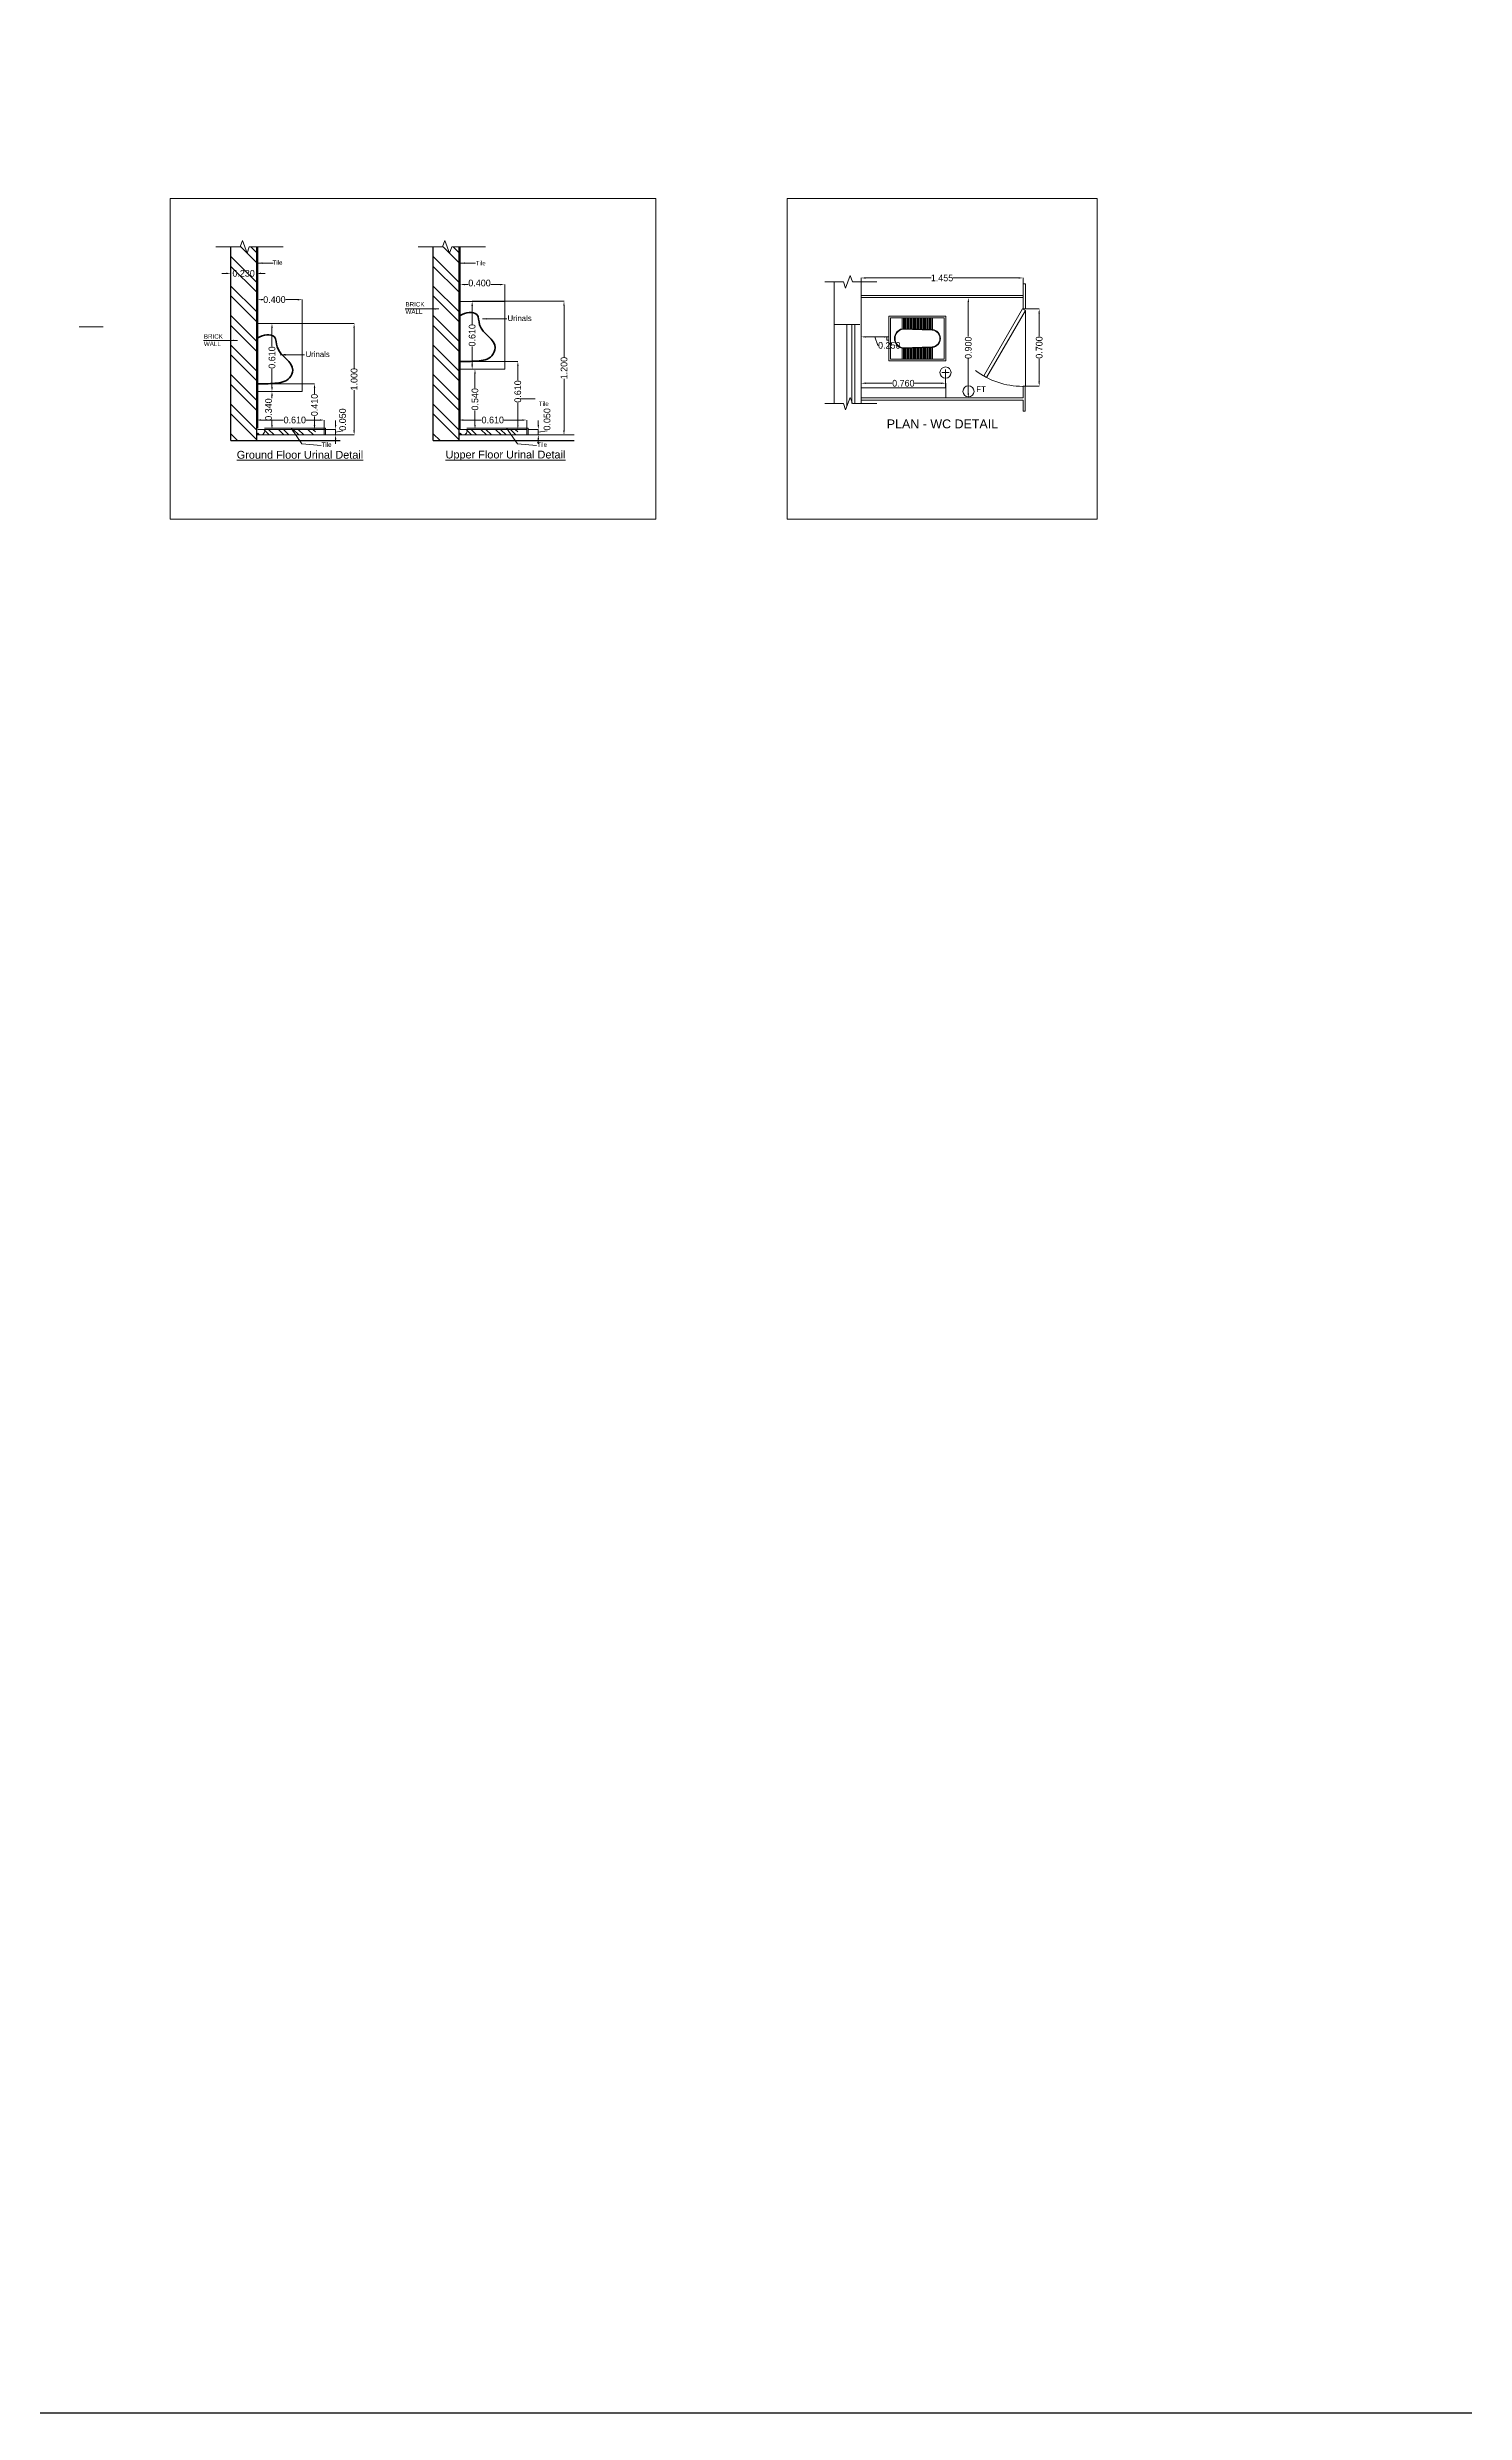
# Model space of a CAD drawing. Header units: millimetres. Extents: x 3614 to 12428, y -844 to 6844.
# Drawn here: x 5599.67 to 5612.4, y -804.29 to -783.04 of the extents above; entities that cross this region are included whole.
import ezdxf

# ---------------------------------------------------------------- set-up
doc = ezdxf.new("R2010")
doc.units = ezdxf.units.MM
doc.header["$LTSCALE"] = 40
doc.header["$MEASUREMENT"] = 0
doc.header["$PDMODE"] = 32
doc.header["$PDSIZE"] = 0.02
doc.linetypes.add('DASHED', pattern=[0.75, 0.5, -0.25])
doc.layers.get('0').update_dxf_attribs({"linetype": 'CONTINUOUS', "lineweight": 20})
doc.layers.get('Defpoints').update_dxf_attribs({"linetype": 'CONTINUOUS', "lineweight": 20})
for name, color, linetype, lineweight in [('Bore well', 160, 'CONTINUOUS', 35), ('Column Hatch', 253, 'CONTINUOUS', 13), ('CUBICAL TOILET', 160, 'CONTINUOUS', 15), ('Dim', 220, 'CONTINUOUS', 15), ('Door', 54, 'CONTINUOUS', 18), ('E1', 7, 'CONTINUOUS', 20), ('Fixture', 44, 'CONTINUOUS', 15), ('FLOOR FINISH', 10, 'CONTINUOUS', 15), ('Furniture', 13, 'CONTINUOUS', 15), ('Hatch', 42, 'CONTINUOUS', 15), ('Plaster', 141, 'CONTINUOUS', 5), ('slab', 7, 'CONTINUOUS', 30), ('TEXT', 7, 'CONTINUOUS', 20), ('Ventilator', 6, 'DASHED', 18), ('Wall', 7, 'CONTINUOUS', 30), ('Window-Wall', 7, 'CONTINUOUS', 18)]:
    doc.layers.add(name, color=color, linetype=linetype, lineweight=lineweight)
doc.styles.add('DIM', font='arial.ttf')
doc.styles.add('Tabrej', font='GOTHIC.TTF')
doc.dimstyles.new('Tabrej', dxfattribs={"dimtxt": 0.5, "dimasz": 0.45, "dimexe": 0.18, "dimexo": 0.0625, "dimgap": 0.09, "dimtad": 0, "dimdec": 3, "dimzin": 0, "dimdsep": 46, "dimtxsty": 'Tabrej', "dimcen": 0, "dimclrd": 256, "dimclre": 256, "dimclrt": 7, "dimaunit": 1, "dimadec": 3, "dimazin": 0, "dimtfac": 1, "dimtdec": 3, "dimtofl": 0, "dimtmove": 0, "dimatfit": 3, "dimfxl": 0, "dimtolj": 1, "dimtzin": 0, "dimlwd": -1, "dimlwe": -1, "dimarcsym": 0})

# ---------------------------------------------------------------- blocks, each defined once
blk = doc.blocks.new('*D239')
at = {"layer": 'Defpoints', "color": 0, "ltscale": 0.05, "transparency": 16777216}
for p in [(5601.545, -786.064), (5601.555, -786.474), (5602.065, -786.474)]:
    blk.add_point(p, dxfattribs=at)
at = {"layer": 'Dim', "ltscale": 0.05, "transparency": 16777216}
for p, q in [((5601.545, -786.064), (5602.065, -786.064)), ((5602.065, -786.104), (5602.065, -786.154)), ((5602.065, -786.434), (5602.065, -786.357)), ((5601.555, -786.474), (5602.065, -786.474))]:
    blk.add_line(p, q, dxfattribs=at)
for points in [[(5602.058, -786.104), (5602.072, -786.104), (5602.065, -786.064)], [(5602.058, -786.434), (5602.072, -786.434), (5602.065, -786.474)]]:
    blk.add_solid(points, dxfattribs=at)
at = {"layer": 'Dim', "color": 7, "ltscale": 0.05, "transparency": 16777216, "insert": (5602.065, -786.255), "char_height": 0.06, "attachment_point": 5, "rotation": 90, "style": 'Tabrej'}
blk.add_mtext('\\A1;0.410', dxfattribs=at)
blk = doc.blocks.new('*D240')
at = {"layer": 'Defpoints', "color": 0, "ltscale": 0.05, "transparency": 16777216}
for p in [(5601.543, -786.39), (5601.543, -786.474), (5602.153, -786.474)]:
    blk.add_point(p, dxfattribs=at)
at = {"layer": 'Dim', "ltscale": 0.05, "transparency": 16777216}
for p, q in [((5601.543, -786.474), (5601.543, -786.39)), ((5601.583, -786.39), (5601.787, -786.39)), ((5602.113, -786.39), (5601.99, -786.39)), ((5602.153, -786.474), (5602.153, -786.39))]:
    blk.add_line(p, q, dxfattribs=at)
for points in [[(5601.583, -786.384), (5601.583, -786.397), (5601.543, -786.39)], [(5602.113, -786.384), (5602.113, -786.397), (5602.153, -786.39)]]:
    blk.add_solid(points, dxfattribs=at)
at = {"layer": 'Dim', "color": 7, "ltscale": 0.05, "transparency": 16777216, "insert": (5601.888, -786.39), "char_height": 0.06, "attachment_point": 5, "style": 'Tabrej'}
blk.add_mtext('\\A1;0.610', dxfattribs=at)
blk = doc.blocks.new('*D241')
at = {"layer": 'Defpoints', "color": 0, "ltscale": 0.05, "transparency": 16777216}
for p in [(5601.855, -785.524), (5601.683, -786.134), (5601.855, -786.134)]:
    blk.add_point(p, dxfattribs=at)
at = {"layer": 'Dim', "ltscale": 0.05, "transparency": 16777216}
for p, q in [((5601.855, -785.524), (5601.683, -785.524)), ((5601.683, -785.564), (5601.683, -785.728)), ((5601.683, -786.094), (5601.683, -785.931)), ((5601.855, -786.134), (5601.683, -786.134))]:
    blk.add_line(p, q, dxfattribs=at)
for points in [[(5601.676, -785.564), (5601.69, -785.564), (5601.683, -785.524)], [(5601.676, -786.094), (5601.69, -786.094), (5601.683, -786.134)]]:
    blk.add_solid(points, dxfattribs=at)
at = {"layer": 'Dim', "color": 7, "ltscale": 0.05, "transparency": 16777216, "insert": (5601.683, -785.829), "char_height": 0.06, "attachment_point": 5, "rotation": 90, "style": 'Tabrej'}
blk.add_mtext('\\A1;0.610', dxfattribs=at)
blk = doc.blocks.new('*D242')
at = {"layer": 'Defpoints', "color": 0, "ltscale": 0.05, "transparency": 16777216}
for p in [(5601.555, -785.309), (5601.555, -785.524), (5601.955, -785.564)]:
    blk.add_point(p, dxfattribs=at)
at = {"layer": 'Dim', "ltscale": 0.05, "transparency": 16777216}
for p, q in [((5601.555, -785.524), (5601.555, -785.309)), ((5601.595, -785.309), (5601.604, -785.309)), ((5601.915, -785.309), (5601.807, -785.309)), ((5601.955, -785.564), (5601.955, -785.309))]:
    blk.add_line(p, q, dxfattribs=at)
for points in [[(5601.595, -785.303), (5601.595, -785.316), (5601.555, -785.309)], [(5601.915, -785.303), (5601.915, -785.316), (5601.955, -785.309)]]:
    blk.add_solid(points, dxfattribs=at)
at = {"layer": 'Dim', "color": 7, "ltscale": 0.05, "transparency": 16777216, "insert": (5601.705, -785.309), "char_height": 0.06, "attachment_point": 5, "style": 'Tabrej'}
blk.add_mtext('\\A1;0.400', dxfattribs=at)
blk = doc.blocks.new('*D243')
at = {"layer": 'Defpoints', "color": 0, "ltscale": 0.05, "transparency": 16777216}
for p in [(5601.683, -786.134), (5601.683, -786.474), (5601.683, -786.474)]:
    blk.add_point(p, dxfattribs=at)
at = {"layer": 'Dim', "ltscale": 0.05, "transparency": 16777216}
for p, q in [((5601.683, -786.174), (5601.683, -786.195)), ((5601.683, -786.434), (5601.683, -786.398))]:
    blk.add_line(p, q, dxfattribs=at)
for points in [[(5601.676, -786.174), (5601.69, -786.174), (5601.683, -786.134)], [(5601.676, -786.434), (5601.69, -786.434), (5601.683, -786.474)]]:
    blk.add_solid(points, dxfattribs=at)
at = {"layer": 'Dim', "color": 7, "ltscale": 0.05, "transparency": 16777216, "insert": (5601.652, -786.296), "char_height": 0.06, "attachment_point": 5, "rotation": 90, "style": 'Tabrej'}
blk.add_mtext('\\A1;0.340', dxfattribs=at)
blk = doc.blocks.new('*D244')
at = {"layer": 'Defpoints', "color": 0, "ltscale": 0.05, "transparency": 16777216}
for p in [(5601.955, -785.524), (5601.955, -786.524), (5602.421, -786.524)]:
    blk.add_point(p, dxfattribs=at)
at = {"layer": 'Dim', "ltscale": 0.05, "transparency": 16777216}
for p, q in [((5601.955, -785.524), (5602.421, -785.524)), ((5602.421, -785.564), (5602.421, -785.928)), ((5602.421, -786.484), (5602.421, -786.121)), ((5601.955, -786.524), (5602.421, -786.524))]:
    blk.add_line(p, q, dxfattribs=at)
for points in [[(5602.414, -785.564), (5602.427, -785.564), (5602.421, -785.524)], [(5602.414, -786.484), (5602.427, -786.484), (5602.421, -786.524)]]:
    blk.add_solid(points, dxfattribs=at)
at = {"layer": 'Dim', "color": 7, "ltscale": 0.05, "transparency": 16777216, "insert": (5602.421, -786.024), "char_height": 0.06, "attachment_point": 5, "rotation": 90, "style": 'Tabrej'}
blk.add_mtext('\\A1;1.000', dxfattribs=at)
blk = doc.blocks.new('*D245')
at = {"layer": 'Defpoints', "color": 0, "ltscale": 0.05, "transparency": 16777216}
for p in [(5602.153, -786.474), (5602.153, -786.524), (5602.254, -786.474)]:
    blk.add_point(p, dxfattribs=at)
at = {"layer": 'Dim', "ltscale": 0.05, "transparency": 16777216}
for p, q in [((5602.254, -786.434), (5602.254, -786.394)), ((5602.153, -786.474), (5602.254, -786.474)), ((5602.153, -786.524), (5602.254, -786.524)), ((5602.254, -786.524), (5602.254, -786.474)), ((5602.254, -786.499), (5602.318, -786.487)), ((5602.254, -786.564), (5602.254, -786.604))]:
    blk.add_line(p, q, dxfattribs=at)
for points in [[(5602.248, -786.434), (5602.261, -786.434), (5602.254, -786.474)], [(5602.248, -786.564), (5602.261, -786.564), (5602.254, -786.524)]]:
    blk.add_solid(points, dxfattribs=at)
at = {"layer": 'Dim', "color": 7, "ltscale": 0.05, "transparency": 16777216, "insert": (5602.318, -786.386), "char_height": 0.06, "attachment_point": 5, "rotation": 90, "style": 'Tabrej'}
blk.add_mtext('\\A1;0.050', dxfattribs=at)
blk = doc.blocks.new('*D246')
at = {"layer": 'Defpoints', "color": 0, "ltscale": 0.05, "transparency": 16777216}
for p in [(5601.313, -785.073), (5601.313, -785.073), (5601.543, -785.073)]:
    blk.add_point(p, dxfattribs=at)
at = {"layer": 'Dim', "ltscale": 0.05, "transparency": 16777216}
for p, q in [((5601.273, -785.073), (5601.233, -785.073)), ((5601.583, -785.073), (5601.623, -785.073))]:
    blk.add_line(p, q, dxfattribs=at)
for points in [[(5601.273, -785.067), (5601.273, -785.08), (5601.313, -785.073)], [(5601.583, -785.067), (5601.583, -785.08), (5601.543, -785.073)]]:
    blk.add_solid(points, dxfattribs=at)
at = {"layer": 'Dim', "color": 7, "ltscale": 0.05, "transparency": 16777216, "insert": (5601.428, -785.073), "char_height": 0.06, "attachment_point": 5, "style": 'Tabrej'}
blk.add_mtext('\\A1;0.230', dxfattribs=at)
blk = doc.blocks.new('*D247')
at = {"layer": 'Defpoints', "color": 0, "ltscale": 0.05, "transparency": 16777216}
for p in [(5603.373, -785.864), (5603.373, -786.474), (5603.891, -786.474)]:
    blk.add_point(p, dxfattribs=at)
at = {"layer": 'Dim', "ltscale": 0.05, "transparency": 16777216}
for p, q in [((5603.373, -785.864), (5603.891, -785.864)), ((5603.891, -785.904), (5603.891, -786.033)), ((5603.891, -786.434), (5603.891, -786.236)), ((5603.373, -786.474), (5603.891, -786.474))]:
    blk.add_line(p, q, dxfattribs=at)
for points in [[(5603.885, -785.904), (5603.898, -785.904), (5603.891, -785.864)], [(5603.885, -786.434), (5603.898, -786.434), (5603.891, -786.474)]]:
    blk.add_solid(points, dxfattribs=at)
at = {"layer": 'Dim', "color": 7, "ltscale": 0.05, "transparency": 16777216, "insert": (5603.891, -786.134), "char_height": 0.06, "attachment_point": 5, "rotation": 90, "style": 'Tabrej'}
blk.add_mtext('\\A1;0.610', dxfattribs=at)
blk = doc.blocks.new('*D248')
at = {"layer": 'Defpoints', "color": 0, "ltscale": 0.05, "transparency": 16777216}
for p in [(5603.673, -785.324), (5603.973, -786.524), (5604.306, -786.524)]:
    blk.add_point(p, dxfattribs=at)
at = {"layer": 'Dim', "ltscale": 0.05, "transparency": 16777216}
for p, q in [((5603.673, -785.324), (5604.306, -785.324)), ((5604.306, -785.364), (5604.306, -785.828)), ((5604.306, -786.484), (5604.306, -786.021)), ((5603.973, -786.524), (5604.306, -786.524))]:
    blk.add_line(p, q, dxfattribs=at)
for points in [[(5604.299, -785.364), (5604.312, -785.364), (5604.306, -785.324)], [(5604.299, -786.484), (5604.312, -786.484), (5604.306, -786.524)]]:
    blk.add_solid(points, dxfattribs=at)
at = {"layer": 'Dim', "color": 7, "ltscale": 0.05, "transparency": 16777216, "insert": (5604.306, -785.924), "char_height": 0.06, "attachment_point": 5, "rotation": 90, "style": 'Tabrej'}
blk.add_mtext('\\A1;1.200', dxfattribs=at)
blk = doc.blocks.new('*D249')
at = {"layer": 'Defpoints', "color": 0, "ltscale": 0.05, "transparency": 16777216}
for p in [(5603.361, -786.39), (5603.361, -786.474), (5603.971, -786.474)]:
    blk.add_point(p, dxfattribs=at)
at = {"layer": 'Dim', "ltscale": 0.05, "transparency": 16777216}
for p, q in [((5603.361, -786.474), (5603.361, -786.39)), ((5603.401, -786.39), (5603.565, -786.39)), ((5603.931, -786.39), (5603.768, -786.39)), ((5603.971, -786.474), (5603.971, -786.39))]:
    blk.add_line(p, q, dxfattribs=at)
for points in [[(5603.401, -786.384), (5603.401, -786.397), (5603.361, -786.39)], [(5603.931, -786.384), (5603.931, -786.397), (5603.971, -786.39)]]:
    blk.add_solid(points, dxfattribs=at)
at = {"layer": 'Dim', "color": 7, "ltscale": 0.05, "transparency": 16777216, "insert": (5603.666, -786.39), "char_height": 0.06, "attachment_point": 5, "style": 'Tabrej'}
blk.add_mtext('\\A1;0.610', dxfattribs=at)
blk = doc.blocks.new('*D250')
at = {"layer": 'Defpoints', "color": 0, "ltscale": 0.05, "transparency": 16777216}
for p in [(5603.506, -785.934), (5603.495, -786.474), (5603.506, -786.474)]:
    blk.add_point(p, dxfattribs=at)
at = {"layer": 'Dim', "ltscale": 0.05, "transparency": 16777216}
for p, q in [((5603.506, -785.974), (5603.506, -786.103)), ((5603.506, -786.434), (5603.506, -786.306)), ((5603.495, -786.474), (5603.506, -786.474))]:
    blk.add_line(p, q, dxfattribs=at)
for points in [[(5603.5, -785.974), (5603.513, -785.974), (5603.506, -785.934)], [(5603.5, -786.434), (5603.513, -786.434), (5603.506, -786.474)]]:
    blk.add_solid(points, dxfattribs=at)
at = {"layer": 'Dim', "color": 7, "ltscale": 0.05, "transparency": 16777216, "insert": (5603.506, -786.204), "char_height": 0.06, "attachment_point": 5, "rotation": 90, "style": 'Tabrej'}
blk.add_mtext('\\A1;0.540', dxfattribs=at)
blk = doc.blocks.new('*D251')
at = {"layer": 'Defpoints', "color": 0, "ltscale": 0.05, "transparency": 16777216}
for p in [(5603.373, -785.173), (5603.373, -785.274), (5603.773, -785.324)]:
    blk.add_point(p, dxfattribs=at)
at = {"layer": 'Dim', "ltscale": 0.05, "transparency": 16777216}
for p, q in [((5603.373, -785.274), (5603.373, -785.173)), ((5603.413, -785.173), (5603.445, -785.173)), ((5603.733, -785.173), (5603.648, -785.173)), ((5603.773, -785.324), (5603.773, -785.173))]:
    blk.add_line(p, q, dxfattribs=at)
for points in [[(5603.413, -785.167), (5603.413, -785.18), (5603.373, -785.173)], [(5603.733, -785.167), (5603.733, -785.18), (5603.773, -785.173)]]:
    blk.add_solid(points, dxfattribs=at)
at = {"layer": 'Dim', "color": 7, "ltscale": 0.05, "transparency": 16777216, "insert": (5603.547, -785.16), "char_height": 0.06, "attachment_point": 5, "style": 'Tabrej'}
blk.add_mtext('\\A1;0.400', dxfattribs=at)
blk = doc.blocks.new('*D252')
at = {"layer": 'Defpoints', "color": 0, "ltscale": 0.05, "transparency": 16777216}
for p in [(5603.481, -785.324), (5603.773, -785.324), (5603.773, -785.934)]:
    blk.add_point(p, dxfattribs=at)
at = {"layer": 'Dim', "ltscale": 0.05, "transparency": 16777216}
for p, q in [((5603.773, -785.324), (5603.481, -785.324)), ((5603.481, -785.364), (5603.481, -785.528)), ((5603.481, -785.894), (5603.481, -785.731)), ((5603.773, -785.934), (5603.481, -785.934))]:
    blk.add_line(p, q, dxfattribs=at)
for points in [[(5603.474, -785.364), (5603.488, -785.364), (5603.481, -785.324)], [(5603.474, -785.894), (5603.488, -785.894), (5603.481, -785.934)]]:
    blk.add_solid(points, dxfattribs=at)
at = {"layer": 'Dim', "color": 7, "ltscale": 0.05, "transparency": 16777216, "insert": (5603.481, -785.629), "char_height": 0.06, "attachment_point": 5, "rotation": 90, "style": 'Tabrej'}
blk.add_mtext('\\A1;0.610', dxfattribs=at)
blk = doc.blocks.new('*D253')
at = {"layer": 'Defpoints', "color": 0, "ltscale": 0.05, "transparency": 16777216}
for p in [(5603.991, -786.474), (5603.991, -786.524), (5604.075, -786.474)]:
    blk.add_point(p, dxfattribs=at)
at = {"layer": 'Dim', "ltscale": 0.05, "transparency": 16777216}
for p, q in [((5604.075, -786.434), (5604.075, -786.394)), ((5603.991, -786.474), (5604.075, -786.474)), ((5603.991, -786.524), (5604.075, -786.524)), ((5604.075, -786.524), (5604.075, -786.474)), ((5604.075, -786.499), (5604.154, -786.486)), ((5604.075, -786.564), (5604.075, -786.604))]:
    blk.add_line(p, q, dxfattribs=at)
for points in [[(5604.068, -786.434), (5604.082, -786.434), (5604.075, -786.474)], [(5604.068, -786.564), (5604.082, -786.564), (5604.075, -786.524)]]:
    blk.add_solid(points, dxfattribs=at)
at = {"layer": 'Dim', "color": 7, "ltscale": 0.05, "transparency": 16777216, "insert": (5604.154, -786.384), "char_height": 0.06, "attachment_point": 5, "rotation": 90, "style": 'Tabrej'}
blk.add_mtext('\\A1;0.050', dxfattribs=at)
blk = doc.blocks.new('RSA CL6')
for p, q in [((5.51, 3.48), (5.51, 7.28)), ((5.91, 3.47), (5.91, 7.28)), ((6.3, 3.46), (6.3, 7.28)), ((6.69, 3.45), (6.69, 7.28)), ((7.09, 3.44), (7.09, 7.28)), ((7.48, 3.43), (7.48, 7.28)), ((7.87, 3.42), (7.87, 7.28)), ((8.27, 3.41), (8.27, 7.28)), ((8.66, 3.4), (8.66, 7.28)), ((9.06, 3.39), (9.06, 7.28)), ((9.45, 3.38), (9.45, 7.28)), ((9.84, 3.37), (9.84, 7.28)), ((10.24, 3.36), (10.24, 7.28)), ((10.63, 3.35), (10.63, 7.28)), ((11.02, 3.34), (11.02, 7.28)), ((11.42, 3.33), (11.42, 7.28)), ((11.81, 3.32), (11.81, 7.28)), ((12.2, 3.31), (12.2, 7.28)), ((12.6, 3.31), (12.6, 7.28)), ((12.99, 3.3), (12.99, 7.28)), ((13.39, 3.29), (13.39, 7.28)), ((13.78, 3.28), (13.78, 7.28)), ((14.17, 3.27), (14.17, 7.28)), ((14.57, 3.26), (14.57, 7.28)), ((14.96, 3.25), (14.96, 7.28)), ((15.35, 3.24), (15.35, 7.28)), ((15.75, 3.23), (15.75, 7.28)), ((16.14, 3.22), (16.14, 7.28)), ((16.14, 7.28), (16.14, 3.22)), ((5.51, -7.28), (5.51, -3.47)), ((5.91, -7.28), (5.91, -3.45)), ((6.3, -7.28), (6.3, -3.44)), ((6.69, -7.28), (6.69, -3.43)), ((7.09, -7.28), (7.09, -3.42)), ((7.48, -7.28), (7.48, -3.41)), ((7.87, -7.28), (7.87, -3.4)), ((8.27, -7.28), (8.27, -3.39)), ((8.66, -7.28), (8.66, -3.38)), ((9.06, -7.28), (9.06, -3.37)), ((9.45, -7.28), (9.45, -3.36)), ((9.84, -7.28), (9.84, -3.34)), ((10.24, -7.28), (10.24, -3.33)), ((10.63, -7.28), (10.63, -3.32)), ((11.02, -7.28), (11.02, -3.31)), ((11.42, -7.28), (11.42, -3.3)), ((11.81, -7.28), (11.81, -3.29)), ((12.2, -7.28), (12.2, -3.28)), ((12.6, -7.28), (12.6, -3.27)), ((12.99, -7.28), (12.99, -3.26)), ((13.39, -7.28), (13.39, -3.24)), ((13.78, -7.28), (13.78, -3.23)), ((14.17, -7.28), (14.17, -3.22)), ((14.57, -7.28), (14.57, -3.21)), ((14.96, -7.28), (14.96, -3.2)), ((15.35, -7.28), (15.35, -3.19)), ((15.75, -7.28), (15.75, -3.18)), ((16.14, -3.17), (16.14, -7.28)), ((16.14, -7.28), (16.14, -3.17))]:
    blk.add_line(p, q)
blk.add_lwpolyline([(0.79, -0.59), (0, -0.59), (0, 0.59), (0.79, 0.59)])
for points in [[(0.79, 7.87), (20.87, 7.87), (20.87, -7.87), (0.79, -7.87)], [(1.38, 7.28), (20.28, 7.28), (20.28, -7.28), (1.38, -7.28)]]:
    blk.add_lwpolyline(points, close=True)
for points in [[(5.51, 3.48), (16.14, 3.22, -0.899983), (16.14, -3.17), (5.54, -3.47, -0.799392)], [(5.53, 3.28), (16.13, 3.02, -0.897689), (16.12, -2.97), (5.56, -3.27, -0.793494), (5.53, 3.28)]]:
    blk.add_lwpolyline(points, format="xyb", close=True)
blk = doc.blocks.new('Door - Left Hung 36 in.')
at = {"layer": 'Door'}
blk.add_line((0.8, -1.3), (35.9, -1.3), dxfattribs=at)
blk.add_lwpolyline([(0.8, -1.3), (0, 0), (31.2, 18), (31.9, 16.7)], close=True, dxfattribs=at)
blk.add_arc((0, 0), 36, 0, 37.3101, dxfattribs=at)
blk = doc.blocks.new('*D255')
at = {"layer": 'Defpoints', "color": 0, "ltscale": 0.05, "transparency": 16777216}
for p in [(5606.974, -785.623), (5607.224, -785.623), (5607.224, -785.643)]:
    blk.add_point(p, dxfattribs=at)
at = {"layer": 'Dim', "ltscale": 0.05, "transparency": 16777216}
for p, q in [((5606.974, -785.623), (5606.974, -785.643)), ((5607.014, -785.643), (5607.184, -785.643)), ((5607.099, -785.643), (5607.125, -785.72)), ((5607.224, -785.623), (5607.224, -785.643))]:
    blk.add_line(p, q, dxfattribs=at)
for points in [[(5607.014, -785.637), (5607.014, -785.65), (5606.974, -785.643)], [(5607.184, -785.637), (5607.184, -785.65), (5607.224, -785.643)]]:
    blk.add_solid(points, dxfattribs=at)
at = {"layer": 'Dim', "color": 7, "ltscale": 0.05, "transparency": 16777216, "insert": (5607.227, -785.72), "char_height": 0.06, "attachment_point": 5, "style": 'Tabrej'}
blk.add_mtext('\\A1;0.250', dxfattribs=at)
blk = doc.blocks.new('*D256')
at = {"layer": 'Defpoints', "color": 0, "ltscale": 0.05, "transparency": 16777216}
for p in [(5608.429, -785.114), (5606.974, -785.291), (5608.429, -785.291)]:
    blk.add_point(p, dxfattribs=at)
at = {"layer": 'Dim', "ltscale": 0.05, "transparency": 16777216}
for p, q in [((5606.974, -785.291), (5606.974, -785.114)), ((5607.014, -785.114), (5607.605, -785.114)), ((5608.389, -785.114), (5607.798, -785.114)), ((5608.429, -785.291), (5608.429, -785.114))]:
    blk.add_line(p, q, dxfattribs=at)
for points in [[(5607.014, -785.108), (5607.014, -785.121), (5606.974, -785.114)], [(5608.389, -785.108), (5608.389, -785.121), (5608.429, -785.114)]]:
    blk.add_solid(points, dxfattribs=at)
at = {"layer": 'Dim', "color": 7, "ltscale": 0.05, "transparency": 16777216, "insert": (5607.701, -785.114), "char_height": 0.06, "attachment_point": 5, "style": 'Tabrej'}
blk.add_mtext('\\A1;1.455', dxfattribs=at)
blk = doc.blocks.new('*D257')
at = {"layer": 'Defpoints', "color": 0, "ltscale": 0.05, "transparency": 16777216}
for p in [(5606.974, -785.291), (5607.937, -785.291), (5606.974, -786.191)]:
    blk.add_point(p, dxfattribs=at)
at = {"layer": 'Dim', "ltscale": 0.05, "transparency": 16777216}
for p, q in [((5606.974, -785.291), (5607.937, -785.291)), ((5607.937, -785.331), (5607.937, -785.639)), ((5607.937, -786.151), (5607.937, -785.842)), ((5606.974, -786.191), (5607.937, -786.191))]:
    blk.add_line(p, q, dxfattribs=at)
for points in [[(5607.931, -785.331), (5607.944, -785.331), (5607.937, -785.291)], [(5607.931, -786.151), (5607.944, -786.151), (5607.937, -786.191)]]:
    blk.add_solid(points, dxfattribs=at)
at = {"layer": 'Dim', "color": 7, "ltscale": 0.05, "transparency": 16777216, "insert": (5607.937, -785.741), "char_height": 0.06, "attachment_point": 5, "rotation": 90, "style": 'Tabrej'}
blk.add_mtext('\\A1;0.900', dxfattribs=at)
blk = doc.blocks.new('*D258')
at = {"layer": 'Defpoints', "color": 0, "ltscale": 0.05, "transparency": 16777216}
for p in [(5606.974, -786.191), (5607.734, -786.06), (5607.734, -786.191)]:
    blk.add_point(p, dxfattribs=at)
at = {"layer": 'Dim', "ltscale": 0.05, "transparency": 16777216}
for p, q in [((5606.974, -786.191), (5606.974, -786.06)), ((5607.014, -786.06), (5607.252, -786.06)), ((5607.694, -786.06), (5607.455, -786.06)), ((5607.734, -786.191), (5607.734, -786.06))]:
    blk.add_line(p, q, dxfattribs=at)
for points in [[(5607.014, -786.053), (5607.014, -786.066), (5606.974, -786.06)], [(5607.694, -786.053), (5607.694, -786.066), (5607.734, -786.06)]]:
    blk.add_solid(points, dxfattribs=at)
at = {"layer": 'Dim', "color": 7, "ltscale": 0.05, "transparency": 16777216, "insert": (5607.354, -786.06), "char_height": 0.06, "attachment_point": 5, "style": 'Tabrej'}
blk.add_mtext('\\A1;0.760', dxfattribs=at)
blk = doc.blocks.new('*D259')
at = {"layer": 'Defpoints', "color": 0, "ltscale": 0.05, "transparency": 16777216}
for p in [(5608.45, -785.391), (5608.574, -785.391), (5608.449, -786.087)]:
    blk.add_point(p, dxfattribs=at)
at = {"layer": 'Dim', "ltscale": 0.05, "transparency": 16777216}
for p, q in [((5608.45, -785.391), (5608.574, -785.391)), ((5608.574, -785.431), (5608.574, -785.638)), ((5608.574, -786.047), (5608.574, -785.841)), ((5608.449, -786.087), (5608.574, -786.087))]:
    blk.add_line(p, q, dxfattribs=at)
for points in [[(5608.567, -785.431), (5608.58, -785.431), (5608.574, -785.391)], [(5608.567, -786.047), (5608.58, -786.047), (5608.574, -786.087)]]:
    blk.add_solid(points, dxfattribs=at)
at = {"layer": 'Dim', "color": 7, "ltscale": 0.05, "transparency": 16777216, "insert": (5608.574, -785.739), "char_height": 0.06, "attachment_point": 5, "rotation": 90, "style": 'Tabrej'}
blk.add_mtext('\\A1;0.700', dxfattribs=at)

msp = doc.modelspace()

# ---------------------------------------------------------------- hatches: boundary and pattern name
at = {"layer": 'Column Hatch', "ltscale": 0.05}
h = msp.add_hatch(dxfattribs=at)
h.set_pattern_fill('ANSI32', color=256, scale=0.5, style=0)
h.set_pattern_definition([(135, (9379.8703, -319.51272), (0.1325825215, 0.1325825215), []), (135, (9379.7819, -319.51272), (0.1325825215, 0.1325825215), [])])
h.paths.add_polyline_path([(5601.3131, -784.8353), (5601.3978, -784.8353), (5601.4182, -784.7792), (5601.459, -784.8913), (5601.4794, -784.8353), (5601.5431, -784.8353), (5601.5431, -786.5744), (5601.3131, -786.5744)])
h = msp.add_hatch(dxfattribs=at)
h.set_pattern_fill('ANSI32', color=256, scale=0.5, style=0)
h.set_pattern_definition([(135, (9381.6884, -319.51272), (0.1325825215, 0.1325825215), []), (135, (9381.6, -319.51272), (0.1325825215, 0.1325825215), [])])
h.paths.add_polyline_path([(5603.3612, -784.8353), (5603.1312, -784.8353), (5603.1312, -786.5744), (5603.3612, -786.5744)])
at = {"layer": 'Hatch', "ltscale": 0.05}
h = msp.add_hatch(dxfattribs=at)
h.set_pattern_fill('ANSI32', color=256, scale=0.25, style=0)
h.set_pattern_definition([(135, (9269.0926, -261.92038), (0.0662912607, 0.0662912607), []), (135, (9269.04841, -261.92038), (0.0662912607, 0.0662912607), [])])
h.paths.add_polyline_path([(5601.5551, -786.5244), (5601.5551, -786.4744), (5602.0731, -786.4744), (5602.0731, -786.5244)])
h = msp.add_hatch(dxfattribs=at)
h.set_pattern_fill('ANSI32', color=256, scale=0.25, style=0)
h.set_pattern_definition([(135, (9270.91071, -261.92038), (0.0662912607, 0.0662912607), []), (135, (9270.86651, -261.92038), (0.0662912607, 0.0662912607), [])])
h.paths.add_polyline_path([(5603.3732, -786.5244), (5603.3732, -786.4744), (5603.8912, -786.4744), (5603.8912, -786.5244)])

# ---------------------------------------------------------------- linework, layer by layer
at = {"layer": 'Bore well'}
for points in [[(5603.3732, -785.4516), (5603.4554, -785.4244), (5603.5224, -785.443), (5603.5481, -785.5343), (5603.6882, -785.7423), (5603.6589, -785.8123), (5603.5256, -785.8604), (5603.3732, -785.8644)], [(5601.5551, -785.6516), (5601.6373, -785.6244), (5601.7043, -785.643), (5601.73, -785.7343), (5601.8701, -785.9423), (5601.8408, -786.0123), (5601.7075, -786.0604), (5601.5551, -786.0644)]]:
    msp.add_spline(points, degree=3, dxfattribs=at)
at = {"layer": 'CUBICAL TOILET', "ltscale": 0.01}
for p, q in [((5606.9742, -785.2709), (5608.4295, -785.2709)), ((5606.9742, -785.2909), (5608.4295, -785.2909)), ((5608.4295, -785.2709), (5608.4295, -785.1673)), ((5608.4295, -785.1673), (5608.4495, -785.1673)), ((5608.4295, -785.3909), (5608.4295, -785.2909)), ((5608.4495, -785.1673), (5608.4495, -785.2909)), ((5608.4495, -785.3909), (5608.4495, -785.2909)), ((5608.4295, -785.3909), (5608.4495, -785.3909)), ((5606.9738, -786.1909), (5608.4291, -786.1909)), ((5608.4291, -786.1909), (5608.4291, -786.0873)), ((5608.4291, -786.0873), (5608.4491, -786.0873)), ((5608.4491, -786.0873), (5608.4491, -786.3109)), ((5606.9738, -786.2109), (5608.4291, -786.2109)), ((5608.4291, -786.3109), (5608.4291, -786.2109)), ((5608.4291, -786.3109), (5608.4491, -786.3109))]:
    msp.add_line(p, q, dxfattribs=at)
at = {"layer": 'Defpoints', "ltscale": 0.05}
for points in [[(5605.1314, -784.3999), (5600.7696, -784.3999), (5600.7696, -787.2791), (5605.1314, -787.2791)], [(5609.0946, -784.3999), (5606.3094, -784.3999), (5606.3094, -787.2791), (5609.0946, -787.2791)]]:
    msp.add_lwpolyline(points, close=True, dxfattribs=at)
at = {"layer": 'Dim', "ltscale": 0.05}
msp.add_line((5602.1528, -786.3904), (5602.1528, -786.4564), dxfattribs=at)
at = {"layer": 'E1', "linetype": 'Continuous', "ltscale": 0.05}
for points in [[(5601.7835, -784.8353), (5601.4794, -784.8353), (5601.459, -784.8913), (5601.4182, -784.7792), (5601.3978, -784.8353), (5601.1783, -784.8353)], [(5603.6016, -784.8353), (5603.2975, -784.8353), (5603.2771, -784.8913), (5603.2363, -784.7792), (5603.2159, -784.8353), (5602.9964, -784.8353)], [(5606.6489, -785.1496), (5606.8151, -785.1496), (5606.8355, -785.2056), (5606.8762, -785.0936), (5606.8966, -785.1496), (5607.1162, -785.1496)], [(5606.6489, -786.2429), (5606.8151, -786.2429), (5606.8355, -786.2989), (5606.8762, -786.1869), (5606.8966, -786.2429), (5607.1162, -786.2429)]]:
    msp.add_lwpolyline(points, dxfattribs=at)
at = {"layer": 'E1', "ltscale": 0.05}
for centre in [(5601.5806, -786.4869), (5603.3987, -786.4869)]:
    msp.add_arc(centre, 0.0375, 160.52878, 19.47122, dxfattribs=at)
at = {"layer": 'Fixture'}
for p, q in [((5603.7732, -785.3244), (5603.3732, -785.3244)), ((5603.7732, -785.3244), (5603.7732, -785.9344)), ((5601.9551, -785.5244), (5601.5551, -785.5244)), ((5601.9551, -785.5244), (5601.9551, -786.1344)), ((5603.7732, -785.9344), (5603.3732, -785.9344)), ((5601.9551, -786.1344), (5601.5551, -786.1344))]:
    msp.add_line(p, q, dxfattribs=at)
at = {"layer": 'FLOOR FINISH', "ltscale": 0.05}
for p, q in [((5601.5431, -786.4744), (5601.5452, -786.4744)), ((5601.5431, -786.5244), (5602.1528, -786.5244)), ((5601.6159, -786.4744), (5602.1528, -786.4744)), ((5602.1528, -786.4744), (5602.1528, -786.5244)), ((5602.1528, -786.4744), (5602.1528, -786.5244)), ((5603.3612, -786.4744), (5603.3633, -786.4744)), ((5603.3612, -786.4744), (5603.3633, -786.4744)), ((5603.3612, -786.5244), (5603.8912, -786.5244)), ((5603.3612, -786.5244), (5603.8912, -786.5244)), ((5603.3732, -786.5244), (5604.3977, -786.5244)), ((5603.434, -786.4744), (5603.9712, -786.4744)), ((5603.9712, -786.4744), (5603.9712, -786.5244))]:
    msp.add_line(p, q, dxfattribs=at)
at = {"layer": 'Furniture', "ltscale": 0.05}
for p, q in [((5607.7667, -785.9637), (5607.6983, -785.9637)), ((5607.7338, -785.935), (5607.7338, -786.1008)), ((5606.9747, -786.1009), (5607.7338, -786.1008))]:
    msp.add_line(p, q, dxfattribs=at)
for centre in [(5607.7325, -785.9637), (5607.9387, -786.1326)]:
    msp.add_circle(centre, 0.05, dxfattribs=at)
at = {"layer": 'Plaster', "ltscale": 0.05}
for p, q in [((5601.5551, -784.8353), (5601.5551, -786.4624)), ((5603.3732, -784.8353), (5603.3732, -786.4744)), ((5606.9738, -785.1496), (5606.9738, -786.2429)), ((5601.6159, -786.4624), (5602.1648, -786.4624)), ((5602.1528, -786.5244), (5602.1648, -786.5244)), ((5602.1648, -786.4624), (5602.1648, -786.5244)), ((5603.434, -786.4624), (5603.9832, -786.4624)), ((5603.9832, -786.4624), (5603.9832, -786.5244))]:
    msp.add_line(p, q, dxfattribs=at)
at = {"layer": 'slab', "ltscale": 0.05}
for p, q in [((5601.3131, -786.5744), (5602.296, -786.5744)), ((5603.1312, -786.5744), (5604.3977, -786.5744))]:
    msp.add_line(p, q, dxfattribs=at)
at = {"layer": 'Ventilator', "ltscale": 0.05}
msp.add_line((5599.9509, -785.552), (5600.1675, -785.552), dxfattribs=at)
at = {"layer": 'Ventilator'}
for p, q in [((5606.8918, -786.2429), (5606.8918, -785.5324)), ((5606.9168, -786.2429), (5606.9168, -785.5324))]:
    msp.add_line(p, q, dxfattribs=at)
at = {"layer": 'Wall', "ltscale": 0.05}
for p, q in [((5601.3131, -786.5744), (5601.3131, -784.8353)), ((5601.5431, -784.8353), (5601.5431, -786.5744)), ((5603.1312, -786.5744), (5603.1312, -784.8353)), ((5603.3612, -784.8353), (5603.3612, -786.5744)), ((5601.3131, -786.5744), (5601.5431, -786.5744))]:
    msp.add_line(p, q, dxfattribs=at)
at = {"layer": 'Wall', "lineweight": 20, "ltscale": 0.05}
msp.add_line((5603.3732, -786.5244), (5604.3977, -786.5244), dxfattribs=at)
at = {"layer": 'Wall', "ltscale": 0.05}
msp.add_lwpolyline([(5625.1261, -761.7999), (5558.2217, -761.7999), (5558.2217, -804.2858), (5625.1261, -804.2858)], close=True, dxfattribs=at)
at = {"layer": 'Window-Wall'}
for p, q in [((5606.7318, -785.1496), (5606.7318, -786.2429)), ((5606.7318, -785.5324), (5606.9618, -785.5324)), ((5606.8468, -786.2678), (5606.8468, -785.5324))]:
    msp.add_line(p, q, dxfattribs=at)

# ---------------------------------------------------------------- block references
at = {"layer": 'Door', "extrusion": (0, 0, -1), "xscale": 0.0193527874282769, "yscale": 0.0193527874282769, "zscale": -0.0193527874282769, "rotation": 270}
msp.add_blockref('Door - Left Hung 36 in.', (-5608.4244, -785.3909), dxfattribs=at)
at = {"layer": 'Fixture', "extrusion": (0, 0, -1), "xscale": -0.0253999999957461, "yscale": 0.0253999999957461, "zscale": -0.0253999999957461}
msp.add_blockref('RSA CL6', (-5607.2042, -785.6584), dxfattribs=at)

# ---------------------------------------------------------------- texts
at = {"layer": 'TEXT', "width": 26.669839, "attachment_point": 1, "style": 'DIM'}
for s, insert, char_height in [('  \\P{\\fArial|b0|i0|c0|p34;\\H0.5x;Tile}', (5601.6873, -784.8228), 0.08), ('  \\P{\\fArial|b0|i0|c0|p34;\\H0.5x;Tile}', (5603.5129, -784.8273), 0.08), ('BRICK \\PWALL', (5602.8822, -785.3305), 0.04), ('Urinals', (5603.7986, -785.4513), 0.05), ('BRICK \\PWALL', (5601.0714, -785.6196), 0.04), ('Urinals', (5601.9847, -785.7743), 0.05), ('  \\P{\\fArial|b0|i0|c0|p34;\\H0.5x;Tile}', (5604.079, -786.0909), 0.08), ('  \\P{\\fArial|b0|i0|c0|p34;\\H0.5x;Tile}', (5602.1283, -786.4576), 0.08), ('  \\P{\\fArial|b0|i0|c0|p34;\\H0.5x;Tile}', (5604.0634, -786.4576), 0.08), ('{\\fArial|b0|i0|c0|p34;\\LGround Floor Urinal Detail}', (5601.3667, -786.6674), 0.07), ('{\\fArial|b0|i0|c0|p34;\\LUpper Floor Urinal Detail}', (5603.2422, -786.6652), 0.07)]:
    msp.add_mtext(s, dxfattribs=dict(at, insert=insert, char_height=char_height))
at = {"layer": 'TEXT', "ltscale": 0.05, "insert": (5608.0098, -786.0876), "char_height": 0.05, "width": 6.84177, "attachment_point": 1, "rotation": 0, "style": 'DIM'}
msp.add_mtext('{\\fArial|b0|i0|c0|p34;FT}', dxfattribs=at)
at = {"layer": 'TEXT', "ltscale": 0.05, "insert": (5607.205, -786.385), "char_height": 0.08, "width": 4.322064, "attachment_point": 1, "style": 'DIM'}
msp.add_mtext('PLAN - WC DETAIL', dxfattribs=at)

# ---------------------------------------------------------------- dimensions: what is measured, and where the dimension line sits
at = {"layer": 'Dim', "ltscale": 0.05}
dim = msp.add_linear_dim(base=(5601.3131, -785.0732), p1=(5601.5431, -785.0732), p2=(5601.3131, -785.0732), dimstyle='Tabrej', override={"dimtxt": 0.06, "dimasz": 0.04, "dimexe": 0, "dimexo": 0, "dimgap": 0, "dimpost": '\\X', "dimsah": 1, "dimtmove": 1}, dxfattribs=at)
dim.commit()
dim.dimension.update_dxf_attribs({"geometry": '*D246', "text_midpoint": (5601.4281, -785.0732), "dimtype": 160})
for base, p1, p2, angle, picture, middle in [((5603.3732, -785.1732), (5603.7732, -785.3244), (5603.3732, -785.2736), 180, '*D251', (5603.547, -785.1597)), ((5601.5551, -785.3092), (5601.9551, -785.5636), (5601.5551, -785.5244), 180, '*D242', (5601.7051, -785.3092)), ((5607.2242, -785.6434), (5606.9742, -785.6235), (5607.2242, -785.6235), 180, '*D255', (5607.1252, -785.7201)), ((5603.8912, -786.4744), (5603.3732, -785.8644), (5603.3732, -786.4744), 90, '*D247', (5603.8912, -786.1343)), ((5602.0649, -786.4744), (5601.5452, -786.0644), (5601.5551, -786.4744), 90, '*D239', (5602.0649, -786.2552)), ((5601.6831, -786.4744), (5601.6831, -786.1344), (5601.6831, -786.4744), 90, '*D243', (5601.6516, -786.2961)), ((5601.5431, -786.3904), (5602.1528, -786.4744), (5601.5431, -786.4744), 180, '*D240', (5601.8884, -786.3904)), ((5602.2544, -786.4744), (5602.1528, -786.5244), (5602.1528, -786.4744), 90, '*D245', (5602.3182, -786.4871)), ((5603.3612, -786.3904), (5603.9712, -786.4744), (5603.3612, -786.4744), 180, '*D249', (5603.6662, -786.3904)), ((5604.0751, -786.4744), (5603.9913, -786.5244), (5603.9913, -786.4744), 90, '*D253', (5604.1537, -786.4857))]:
    dim = msp.add_linear_dim(base=base, p1=p1, p2=p2, angle=angle, dimstyle='Tabrej', override={"dimtxt": 0.06, "dimasz": 0.04, "dimexe": 0, "dimexo": 0, "dimgap": 0, "dimpost": '\\X', "dimsah": 1, "dimtmove": 1}, dxfattribs=at)
    dim.commit()
    dim.dimension.update_dxf_attribs({"geometry": picture, "text_midpoint": middle, "dimtype": 160})
for base, p1, p2, picture, middle in [((5608.4291, -785.1144), (5606.9738, -785.2909), (5608.4291, -785.2909), '*D256', (5607.7014, -785.1144)), ((5607.7338, -786.0597), (5606.9738, -786.1909), (5607.7338, -786.1909), '*D258', (5607.3538, -786.0597))]:
    dim = msp.add_linear_dim(base=base, p1=p1, p2=p2, dimstyle='Tabrej', override={"dimtxt": 0.06, "dimasz": 0.04, "dimexe": 0, "dimexo": 0, "dimgap": 0, "dimpost": '\\X', "dimsah": 1, "dimtmove": 1}, dxfattribs=at)
    dim.commit()
    dim.dimension.update_dxf_attribs({"geometry": picture, "text_midpoint": middle})
for base, p1, p2, picture, middle in [((5603.4808, -785.3244), (5603.7732, -785.9344), (5603.7732, -785.3244), '*D252', (5603.4808, -785.6294)), ((5604.3056, -786.5244), (5603.6732, -785.3244), (5603.9732, -786.5244), '*D248', (5604.3056, -785.9244)), ((5607.9373, -785.2909), (5606.9738, -786.1909), (5606.9742, -785.2909), '*D257', (5607.9373, -785.7409)), ((5601.6831, -786.1344), (5601.8551, -785.5244), (5601.8551, -786.1344), '*D241', (5601.6831, -785.8294)), ((5602.4207, -786.5244), (5601.9551, -785.5244), (5601.9551, -786.5244), '*D244', (5602.4207, -786.0244)), ((5603.5063, -786.4744), (5603.5063, -785.9344), (5603.4949, -786.4744), '*D250', (5603.5063, -786.2044))]:
    dim = msp.add_linear_dim(base=base, p1=p1, p2=p2, angle=90, dimstyle='Tabrej', override={"dimtxt": 0.06, "dimasz": 0.04, "dimexe": 0, "dimexo": 0, "dimgap": 0, "dimpost": '\\X', "dimsah": 1, "dimtmove": 1}, dxfattribs=at)
    dim.commit()
    dim.dimension.update_dxf_attribs({"geometry": picture, "text_midpoint": middle})
dim = msp.add_linear_dim(base=(5608.5736, -785.3909), p1=(5608.4491, -786.0873), p2=(5608.4495, -785.3909), angle=90, text='0.700', dimstyle='Tabrej', override={"dimtxt": 0.06, "dimasz": 0.04, "dimexe": 0, "dimexo": 0, "dimgap": 0, "dimpost": '\\X', "dimsah": 1, "dimtmove": 1}, dxfattribs=at)
dim.commit()
dim.dimension.update_dxf_attribs({"geometry": '*D259', "text_midpoint": (5608.5736, -785.7391)})

# ---------------------------------------------------------------- leaders
for points, override in [([(5601.5551, -784.9812), (5601.6933, -784.9812)], {"dimtxt": 0.04, "dimasz": 0.04, "dimexe": 0.03, "dimexo": 0, "dimgap": 0.011, "dimtmove": 1}), ([(5603.3732, -784.9812), (5603.5114, -784.9812)], {"dimtxt": 0.04, "dimasz": 0.04, "dimexe": 0.03, "dimexo": 0, "dimgap": 0.011, "dimtmove": 1}), ([(5603.1828, -785.3928), (5602.878, -785.3928)], {"dimtxt": 0.04, "dimasz": 0.04, "dimexe": 0.03, "dimexo": 0, "dimgap": 0.011, "dimtmove": 1}), ([(5603.5751, -785.4815), (5603.7922, -785.4815)], {"dimtxt": 0.04, "dimasz": 0.04, "dimexe": 0.03, "dimexo": 0, "dimgap": 0.011, "dimtmove": 1}), ([(5601.3721, -785.6752), (5601.0672, -785.6752)], {"dimtxt": 0.04, "dimasz": 0.04, "dimexe": 0.03, "dimexo": 0, "dimgap": 0.011, "dimtmove": 1}), ([(5601.757, -785.8041), (5601.9741, -785.8041)], {"dimtxt": 0.1, "dimasz": 0.05}), ([(5603.9087, -786.1984), (5604.0469, -786.1984)], {"dimtxt": 0.05, "dimasz": 0.03, "dimtmove": 1}), ([(5601.8541, -786.4624), (5601.9524, -786.605), (5602.1235, -786.6185)], {"dimtxt": 0.04, "dimasz": 0.04, "dimexe": 0.03, "dimexo": 0, "dimgap": 0.011, "dimtmove": 1}), ([(5603.7893, -786.4624), (5603.8875, -786.605), (5604.0587, -786.6185)], {"dimtxt": 0.04, "dimasz": 0.04, "dimexe": 0.03, "dimexo": 0, "dimgap": 0.011, "dimtmove": 1})]:
    msp.add_leader(points, dimstyle='Tabrej', override=override, dxfattribs=at)

doc.saveas('drawing.dxf')
